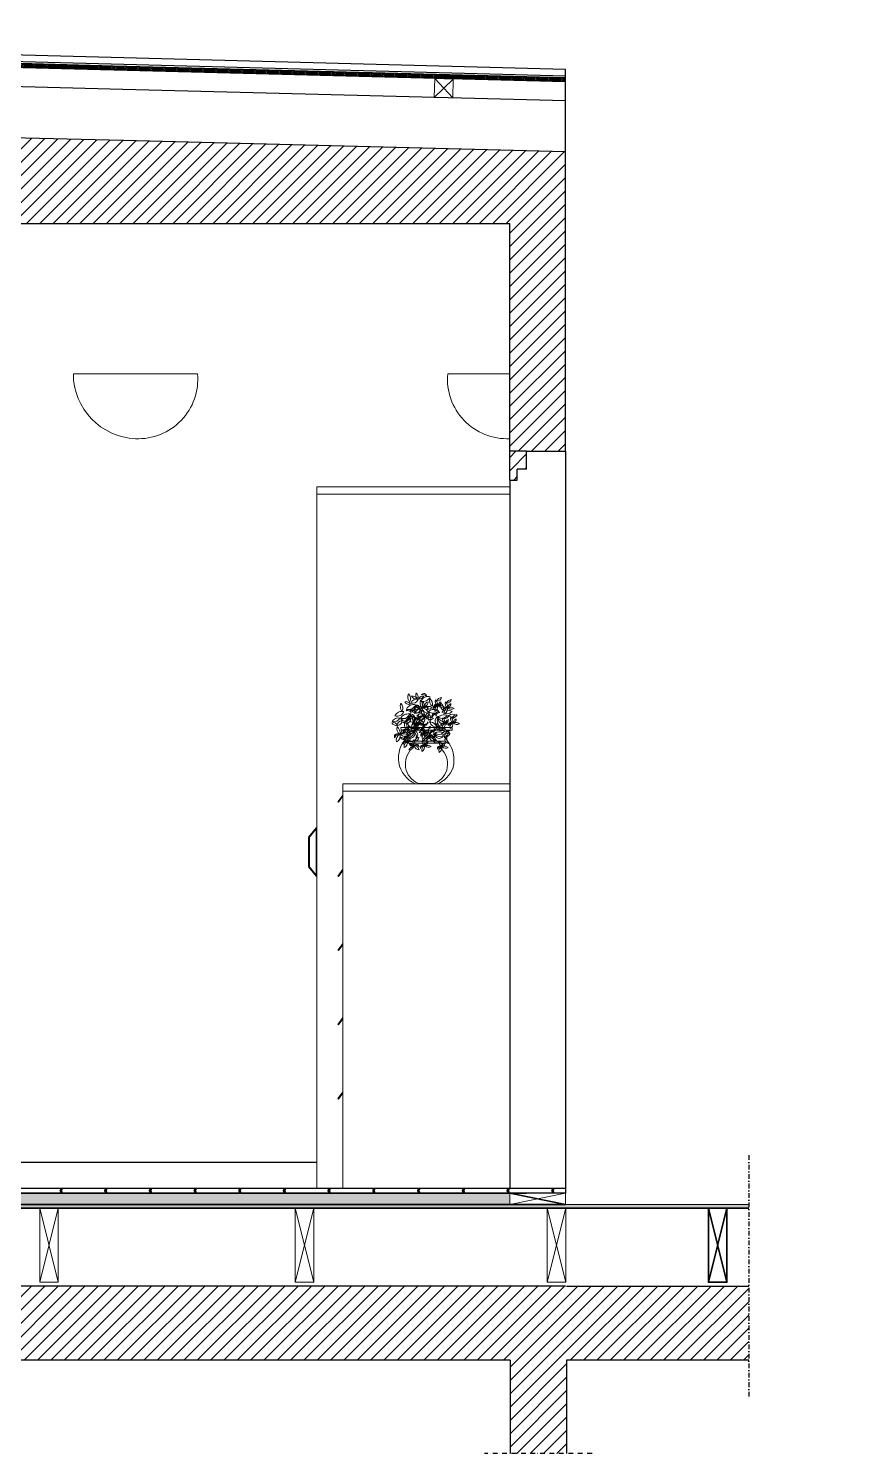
# Model space of a CAD drawing. Header units: millimetres. Extents: x -14534 to 38786, y 3807 to 47715.
# Drawn here: x -11157 to -8895, y 27080 to 30921 of the extents above; entities that cross this region are included whole.
import ezdxf

# ---------------------------------------------------------------- set-up
doc = ezdxf.new("R2010")
doc.units = ezdxf.units.MM
doc.linetypes.add('TRATTOPUNTO', pattern=[25.4, 12.7, -6.35, 0, -6.35])
for name, color, linetype in [('.', 254, 'Continuous'), ('interruzione', 200, 'Continuous'), ('PARQUET', 35, 'Continuous'), ('RETINI', 30, 'Continuous')]:
    doc.layers.add(name, color=color, linetype=linetype)
for name, color, linetype, lineweight in [('A-DOOR-FULL', 4, 'Continuous', 25), ('A-FURN', 8, 'Continuous', 18), ('A-SECT-MCUT', 254, 'Continuous', 35), ('A-SECT-PATT', 8, 'Continuous', 18)]:
    doc.layers.add(name, color=color, linetype=linetype, lineweight=lineweight)

msp = doc.modelspace()

# ---------------------------------------------------------------- hatches: boundary and pattern name
at = {"layer": '.', "ltscale": 0.45, "transparency": 33554687}
h = msp.add_hatch(dxfattribs=at)
h.set_pattern_fill('ANSI31', color=256, scale=8)
h.set_pattern_definition([(45, (-15981.28, 32371.737), (-17.96051, 17.96051), [])])
h.paths.add_polyline_path([(-9859.6, 29733.3), (-9839.6, 29733.3), (-9839.6, 29703.3), (-9859.6, 29703.3)])
at = {"layer": '.', "transparency": 33554687}
h = msp.add_hatch(dxfattribs=at)
h.set_pattern_fill('ANSI31', color=256, scale=8)
h.set_pattern_definition([(45, (-14246.934, 32371.737), (-17.960512, 17.960512), [])])
h.paths.add_polyline_path([(-9215.5, 27531.2), (-9706.5, 27531.2), (-13811.6, 27531.2), (-13811.6, 27079.7), (-13606.5, 27079.7), (-13606.5, 27331.2), (-9859, 27331.2), (-9859, 27079.7), (-9706.5, 27079.7), (-9706.5, 27331.2), (-9215.5, 27331.2)])
h.paths.add_polyline_path([(-4174.3, 27531.2), (-8279.4, 27531.2), (-8770.4, 27531.2), (-8770.4, 27331.2), (-8279.4, 27331.2), (-8279.4, 27079.7), (-8126.8, 27079.7), (-8126.8, 27331.2), (-4379.4, 27331.2), (-4379.4, 27079.7), (-4174.3, 27079.7)])
h.paths.add_polyline_path([(826.6, 27639.9), (-1849.5, 27639.9), (-1849.5, 27639.9), (-1899.5, 27639.9), (-2344.8, 27639.9), (-2344.8, 27639.9), (-2394.8, 27639.9), (-2875.4, 27639.9), (-2875.4, 27639.9), (-2925.4, 27639.9), (-3030.3, 27639.9), (-3030.3, 27439.9), (-2394.8, 27439.9), (-2394.8, 27189.9), (-2254.7, 27189.9), (-2254.7, 27439.9), (684.9, 27439.9), (684.9, 27189.9), (826.6, 27189.9)])
h.paths.add_polyline_path([(5788.2, 27640.2), (5683.3, 27640.2), (5683.3, 27640.2), (5633.3, 27640.2), (5152.7, 27640.2), (5152.7, 27640.2), (5102.7, 27640.2), (4657.4, 27640.2), (4657.4, 27640.2), (4607.4, 27640.2), (1933, 27640.2), (1933, 27190.2), (2073, 27190.2), (2073, 27440.2), (5012.6, 27440.2), (5012.6, 27190.2), (5152.7, 27190.2), (5152.7, 27440.2), (5788.2, 27440.2)])
at = {"layer": 'A-SECT-PATT', "transparency": 33554687}
h = msp.add_hatch(dxfattribs=at)
h.set_pattern_fill('ANSI31', color=256)
h.set_pattern_definition([(45, (-4772.1324, 23351.357), (-2.245064, 2.245064), [])])
h.paths.add_polyline_path([(-13166.4, 30877.6), (-13168.7, 30867.7), (-11621, 30827.6), (-11623.6, 30837.6)])
h.paths.add_polyline_path([(-11623.6, 30837.6), (-11621, 30827.6), (-10928.3, 30809.6), (-10928.4, 30819.6)])
h.paths.add_polyline_path([(-10652.2, 30812.5), (-10925.9, 30819.6), (-10925.9, 30809.6), (-10649.2, 30802.4)])
h.paths.add_polyline_path([(-10652.2, 30812.5), (-10649.2, 30802.4), (-9709.6, 30778), (-9709.6, 30788)])
h = msp.add_hatch(dxfattribs=at)
h.set_pattern_fill('ANSI31', color=256, scale=8)
h.set_pattern_definition([(45, (-4772.132, 23351.357), (-17.96051, 17.96051), [])])
h.paths.add_polyline_path([(-13609.6, 28893.9), (-13811.6, 28893.9), (-13811.6, 27751.2), (-13609.6, 27751.2), (-13609.6, 27781.2)])
h.paths.add_polyline_path([(-13811.6, 30043.8), (-13609.6, 30043.8), (-13609.6, 30395.2), (-10209.6, 30395.2), (-9859.6, 30395.2), (-9859.6, 29781.2), (-9814.6, 29781.2), (-9709.6, 29781.2), (-9709.6, 30588), (-10901.6, 30618.9), (-13811.6, 30693.5)])
h = msp.add_hatch(dxfattribs=at)
h.set_pattern_fill('ANSI31', color=256, scale=8)
h.set_pattern_definition([(45, (-15981.278, 32371.737), (-17.96051, 17.96051), [])])
h.paths.add_polyline_path([(-9859.5, 29733.3), (-9859.6, 29781.2), (-9814.4, 29781.2), (-9814.7, 29733.3)])
h = msp.add_hatch(dxfattribs=at)
h.set_pattern_fill('ANGLE', color=256, scale=2)
h.set_pattern_definition([(0, (-4772.132, 23351.357), (0, 13.97), [10.16, -3.81]), (90, (-4772.132, 23351.357), (-13.97, 9e-16), [10.16, -3.81])])
h.paths.add_polyline_path([(-10883.2, 27751.2), (-12751.8, 27751.2), (-12754.7, 27741.2), (-10884.6, 27741.2)])
h.paths.add_polyline_path([(-9215.5, 27751.2), (-10883.2, 27751.2), (-10884.6, 27741.2), (-9215.5, 27741.2)])
at = {"layer": 'RETINI', "transparency": 33554508}
h = msp.add_hatch(color=256, dxfattribs=at)
h.dxf.hatch_style = 1
h.paths.add_polyline_path([(-9859.9, 27781), (-13609.6, 27781), (-13609.6, 27751.2), (-9859.9, 27751.2)])

# ---------------------------------------------------------------- linework, layer by layer
for p, q in [((-9709.6, 30810.6), (-13948, 30920.7)), ((-9709.6, 30792.6), (-13948.5, 30902.7)), ((-10902.8, 30756.7), (-13878.2, 30832.7)), ((-10925.9, 30807.9), (-10925.9, 30807.9)), ((-9709.6, 29781.2), (-9709.6, 30810.6)), ((-9709.6, 30725.9), (-10902.8, 30756.7)), ((-10901.7, 30618.9), (-13881.3, 30692.6)), ((-9709.6, 30588), (-10901.6, 30618.9)), ((-13609.6, 30395.2), (-9859.6, 30395.2)), ((-10209.6, 30395.2), (-9859.6, 30395.2)), ((-9859.6, 29703.3), (-9859.6, 30395.2)), ((-9814.6, 29781.2), (-9709.6, 29781.2)), ((-9814.6, 29733.3), (-9814.6, 29781.2)), ((-9814.6, 29733.3), (-9839.6, 29733.3)), ((-9709.6, 27531.2), (-13811.6, 27531.2)), ((-9706.5, 27531.2), (-9215.5, 27531.2)), ((-9859, 27331.2), (-13606.5, 27331.2)), ((-9859, 27331.2), (-9859, 27079.7)), ((-9215.5, 27331.2), (-9706.5, 27331.2)), ((-9706.5, 27331.2), (-9706.5, 27079.7))]:
    msp.add_line(p, q)
at = {"ltscale": 0.45}
for p, q in [((-9814.6, 29781.2), (-9859.6, 29781.2)), ((-9839.6, 29703.3), (-9839.6, 29733.3)), ((-9859.6, 29703.3), (-9839.6, 29703.3))]:
    msp.add_line(p, q, dxfattribs=at)
at = {"layer": 'A-DOOR-FULL', "ltscale": 0.45}
for p, q in [((-9709.6, 29781.2), (-9709.6, 27795.2)), ((-9859.6, 29703.3), (-9859.6, 27795.2))]:
    msp.add_line(p, q, dxfattribs=at)
at = {"layer": 'A-FURN'}
for p, q in [((-10701.4, 29990), (-11036.4, 29990)), ((-10027.1, 29990), (-9859.6, 29990)), ((-9859.6, 29990), (-9859.6, 29815)), ((-10379.6, 27795.2), (-10379.6, 29685.2)), ((-10379.6, 29685.2), (-9859.6, 29685.2)), ((-10379.6, 29665.2), (-9859.6, 29665.2)), ((-10153, 29036.7), (-10014.7, 29036.7)), ((-10153, 29036.7), (-10152.6, 29029.2)), ((-10153, 29029.2), (-10014.7, 29029.2)), ((-10136.2, 28999.9), (-10136.2, 28994.3)), ((-10136.2, 28999.9), (-10032.4, 28999.9)), ((-10032.4, 28999.9), (-10032.4, 28994.3)), ((-10014.7, 29036.7), (-10014.7, 29029.2)), ((-10136.2, 28994.3), (-10032.4, 28994.3)), ((-10309.6, 28254.7), (-10309.6, 28885.2)), ((-10309.6, 28885.2), (-9859.6, 28885.2)), ((-10114.4, 28885), (-10053.3, 28885)), ((-10107.2, 28886.1), (-10061.4, 28886.1)), ((-10323.2, 28836.4), (-10309.6, 28854.5)), ((-10309.6, 28851.1), (-10321.6, 28835.2)), ((-10309.6, 28865.2), (-9859.6, 28865.2)), ((-10301.6, 28865.2), (-10301.6, 28865.2)), ((-10321.6, 28835.2), (-10323.2, 28836.4)), ((-10402, 28741.1), (-10382, 28766.1)), ((-10402, 28741.1), (-10402, 28661.1)), ((-10402, 28741.1), (-10400, 28741.1)), ((-10400.1, 28741.2), (-10382, 28763.6)), ((-10400, 28741.1), (-10400, 28661.1)), ((-10382, 28636.1), (-10382, 28766.1)), ((-10382, 28766.1), (-10380, 28766.1)), ((-10380, 28766.1), (-10380, 28636.1)), ((-10402, 28661.1), (-10382, 28636.1)), ((-10400, 28661.1), (-10402, 28661.1)), ((-10400, 28661.1), (-10382.1, 28639)), ((-10323.2, 28636.3), (-10309.6, 28654.5)), ((-10380, 28636.1), (-10382, 28636.1)), ((-10321.6, 28635.1), (-10323.2, 28636.3)), ((-10309.6, 28651.1), (-10321.6, 28635.1)), ((-10323.2, 28436.3), (-10309.6, 28454.4)), ((-10321.6, 28435.1), (-10323.2, 28436.3)), ((-10309.6, 28451), (-10321.6, 28435.1)), ((-10323.2, 28236.4), (-10309.6, 28254.5)), ((-10321.6, 28235.2), (-10323.2, 28236.4)), ((-10309.6, 28251.1), (-10321.6, 28235.2)), ((-10309.6, 27795.2), (-10309.6, 28254.5)), ((-10323.2, 28036.4), (-10309.6, 28054.5)), ((-10309.6, 28051.1), (-10321.6, 28035.2)), ((-10321.6, 28035.2), (-10323.2, 28036.4))]:
    msp.add_line(p, q, dxfattribs=at)
at = {"layer": 'A-FURN', "ltscale": 0.5}
msp.add_line((-10379.6, 27795.2), (-9862.1, 27795.2), dxfattribs=at)
at = {"layer": 'A-FURN'}
for points in [[(-11036.4, 29990, 0.401446), (-10868.9, 29815, 0.453235), (-10701.4, 29990, 22.822384)], [(-9859.6, 29815, -0.453235), (-10027.1, 29990)], [(-10011.5, 28961.8, -0.11799), (-10013.6, 28925.5, -1.443937)]]:
    msp.add_lwpolyline(points, format="xyb", dxfattribs=at)
for centre, radius, start, end in [((-10110.5, 29119.4), 23.9, 160.5092, 216.0653), ((-10145.3, 29114.3), 17.9, 329.8383, 46.7361), ((-10121.6, 29109), 12.5, 26.0808, 104.2341), ((-10113.8, 29125.9), 11.8, 203.2878, 287.0271), ((-10100.6, 29124.7), 12.5, 156.8431, 234.9964), ((-10118.5, 29119.6), 11.8, 334.0501, 57.7894), ((-10094.4, 29108.8), 12.5, 76.6183, 154.7716), ((-10102.4, 29125.5), 11.8, 253.8253, 337.5646), ((-10079.6, 29098.6), 21.5, 76.6183, 154.7716), ((-10093.4, 29127.2), 20.3, 253.8253, 337.5646), ((-10091.6, 29120.8), 7.46, 355.4145, 148.7591), ((-10093.7, 29114), 11.4, 32.696, 111.4776), ((-10058.4, 29109.2), 17.9, 161.2761, 238.1738), ((-10091.5, 29097.3), 23.9, 351.9469, 47.503), ((-10056.3, 29121.3), 13.4, 266.4214, 343.3192), ((-10041.3, 29099.7), 17.9, 97.0923, 152.6484), ((-10150, 29058.7), 21.5, 76.6183, 154.7716), ((-10163.7, 29087.3), 20.3, 253.8253, 337.5646), ((-10131.1, 29094), 23.9, 160.5092, 216.0653), ((-10165.9, 29088.9), 17.9, 329.8383, 46.7361), ((-10139.7, 29093.9), 12.5, 26.0808, 104.2341), ((-10131.9, 29110.8), 11.8, 203.2878, 287.0271), ((-10132.9, 29077.8), 7.46, 355.4145, 148.7591), ((-10135.1, 29071), 11.4, 32.696, 111.4776), ((-10118.8, 29077), 21.5, 76.6183, 154.7716), ((-10132.6, 29105.6), 20.3, 253.8253, 337.5646), ((-10121.5, 29078.5), 7.46, 355.4145, 148.7591), ((-10123.7, 29071.8), 11.4, 32.696, 111.4776), ((-10110.7, 29094.8), 17.9, 76.6183, 154.7716), ((-10122.2, 29118.6), 16.9, 253.8253, 337.5646), ((-10109, 29064.4), 21.5, 53.2406, 131.3938), ((-10110.3, 29096.1), 20.3, 230.4475, 314.1869), ((-10095.3, 29063.8), 23.9, 97.0923, 152.6484), ((-10115.4, 29092.6), 17.9, 266.4214, 343.3192), ((-10108.9, 29089.7), 7.46, 59.2531, 212.5977), ((-10103.8, 29084.7), 11.4, 96.5345, 175.3162), ((-10111.4, 29083.3), 12.5, 26.0808, 104.2341), ((-10103.6, 29100.2), 11.8, 203.2878, 287.0271), ((-10100.8, 29080.4), 12.5, 53.2406, 131.3938), ((-10101.6, 29098.9), 11.8, 230.4475, 314.1869), ((-10077.7, 29102.7), 23.9, 160.5092, 216.0653), ((-10112.5, 29097.6), 17.9, 329.8383, 46.7361), ((-10079.6, 29079), 17.9, 161.2761, 238.1738), ((-10112.7, 29067.2), 23.9, 351.9469, 47.503), ((-10084.6, 29101.2), 11.8, 150.2228, 233.9621), ((-10079.8, 29091.8), 16.9, 189.496, 273.2354), ((-10096.3, 29071.1), 17.9, 12.2891, 90.4423), ((-10102.7, 29097.3), 12.5, 333.0158, 51.169), ((-10087.2, 29087.1), 7.46, 355.4145, 148.7591), ((-10089.4, 29080.3), 11.4, 32.696, 111.4776), ((-10079.8, 29075.7), 17.9, 53.2406, 131.3938), ((-10080.9, 29102.1), 16.9, 230.4475, 314.1869), ((-10091.6, 29104.6), 11.8, 280.9851, 4.7244), ((-10076.9, 29093.4), 12.5, 103.7781, 181.9314), ((-10073.8, 29065.9), 12.5, 103.7781, 181.9314), ((-10088.6, 29077.1), 11.8, 280.9851, 4.7244), ((-10064.3, 29063.8), 21.5, 53.2406, 131.3938), ((-10065.5, 29095.5), 20.3, 230.4475, 314.1869), ((-10053.8, 29088.6), 12.5, 103.7781, 181.9314), ((-10068.6, 29099.7), 11.8, 280.9851, 4.7244), ((-10060.3, 29090.7), 5.59, 59.2531, 212.5977), ((-10056.5, 29087), 8.58, 96.5345, 175.3162), ((-10048.7, 29083.4), 13.4, 117.5698, 195.7231), ((-10067, 29091.2), 12.7, 294.7768, 18.5161), ((-10047.4, 29106.6), 13.4, 161.2761, 238.1738), ((-10072.2, 29097.7), 17.9, 351.9469, 47.503), ((-10052.2, 29071.1), 7.46, 59.2531, 212.5977), ((-10047.1, 29066.1), 11.4, 96.5345, 175.3162), ((-10046.8, 29078.2), 17.9, 55.3638, 110.9199), ((-10043.6, 29104.3), 13.4, 224.6929, 301.5907), ((-10054.1, 29105.1), 8.87, 280.9851, 4.7244), ((-10043, 29096.8), 9.39, 103.7781, 181.9314), ((-10028.3, 29096.4), 17.9, 161.2761, 238.1738), ((-10061.4, 29084.6), 23.9, 351.9469, 47.503), ((-10028.2, 29062.3), 21.5, 53.2406, 131.3938), ((-10029.5, 29094), 20.3, 230.4475, 314.1869), ((-10033.5, 29085.7), 5.59, 59.2531, 212.5977), ((-10029.6, 29082), 8.58, 96.5345, 175.3162), ((-10021.9, 29078.4), 13.4, 117.5698, 195.7231), ((-10040.1, 29086.2), 12.7, 294.7768, 18.5161), ((-10020.5, 29101.6), 13.4, 161.2761, 238.1738), ((-10045.3, 29092.7), 17.9, 351.9469, 47.503), ((-10029.5, 29116.3), 13.4, 266.4214, 343.3192), ((-10014.4, 29094.7), 17.9, 97.0923, 152.6484), ((-10019.9, 29073.2), 17.9, 55.3638, 110.9199), ((-10016.8, 29099.3), 13.4, 224.6929, 301.5907), ((-10016.2, 29091.8), 9.39, 103.7781, 181.9314), ((-10027.3, 29100.2), 8.87, 280.9851, 4.7244), ((-10174.3, 29037.4), 12.5, 26.0808, 104.2341), ((-10166.5, 29054.2), 11.8, 203.2878, 287.0271), ((-10160.2, 29044.8), 17.9, 76.6183, 154.7716), ((-10171.7, 29068.6), 16.9, 253.8253, 337.5646), ((-10143.7, 29032.6), 23.9, 105.4703, 155.9633), ((-10163, 29055), 12.9, 258.7726, 2.661), ((-10146.2, 29033.4), 17.9, 161.2761, 238.1738), ((-10179.2, 29021.5), 23.9, 351.9469, 47.503), ((-10135, 29051.6), 21.5, 76.6183, 154.7716), ((-10148.8, 29080.3), 20.3, 253.8253, 337.5646), ((-10147.9, 29037.4), 23.9, 52.0489, 102.5418), ((-10141.4, 29066.2), 12.9, 205.3512, 309.2395), ((-10140.7, 29062.5), 14.9, 239.4566, 32.8011), ((-10151, 29072.4), 22.9, 276.738, 355.5197), ((-10129.1, 29043.9), 14.9, 111.8131, 265.1576), ((-10115, 29046), 22.9, 149.0945, 227.8762), ((-10119.7, 29042.9), 17.9, 160.5092, 216.0653), ((-10145.8, 29039.1), 13.4, 329.8383, 46.7361), ((-10137.9, 29067.2), 11.8, 280.9851, 4.7244), ((-10123.1, 29056), 12.5, 103.7781, 181.9314), ((-10108.6, 29033.3), 23.9, 160.5092, 216.0653), ((-10129.8, 29059.3), 14.9, 302.8545, 96.1991), ((-10143.2, 29054.5), 22.9, 340.136, 58.9177), ((-10143.4, 29028.2), 17.9, 329.8383, 46.7361), ((-10126.2, 29042.8), 9.39, 26.0808, 104.2341), ((-10123.9, 29050.6), 12.9, 258.7726, 2.661), ((-10104.6, 29028.2), 23.9, 105.4703, 155.9633), ((-10120.8, 29051.6), 15.2, 253.8253, 337.5646), ((-10104.3, 29061.9), 17.9, 160.5092, 216.0653), ((-10130.4, 29058.1), 13.4, 329.8383, 46.7361), ((-10112.2, 29042.5), 5.59, 59.2531, 212.5977), ((-10108.4, 29038.8), 8.58, 96.5345, 175.3162), ((-10112.6, 29054.2), 9.39, 26.0808, 104.2341), ((-10106.8, 29066.8), 8.87, 203.2878, 287.0271), ((-10100.6, 29035.1), 13.4, 117.5698, 195.7231), ((-10118.8, 29043), 12.7, 294.7768, 18.5161), ((-10099.2, 29058.4), 13.4, 161.2761, 238.1738), ((-10124, 29049.5), 17.9, 351.9469, 47.503), ((-10098.7, 29061.1), 12.9, 46.7886, 150.677), ((-10103.2, 29090.3), 23.9, 253.4863, 303.9793), ((-10108.2, 29073), 13.4, 266.4214, 343.3192), ((-10093.2, 29051.4), 17.9, 97.0923, 152.6484), ((-10108, 29041.9), 13.4, 266.4214, 343.3192), ((-10092.9, 29020.2), 17.9, 97.0923, 152.6484), ((-10096.9, 29065.9), 9.39, 156.8431, 234.9964), ((-10098.7, 29029.9), 17.9, 55.3638, 110.9199), ((-10095.5, 29056.1), 13.4, 224.6929, 301.5907), ((-10096.9, 29057.9), 7.46, 59.2531, 212.5977), ((-10106, 29056.9), 8.87, 280.9851, 4.7244), ((-10094.9, 29048.5), 9.39, 103.7781, 181.9314), ((-10098.2, 29066.5), 8.87, 253.8253, 337.5646), ((-10081.4, 29048), 17.9, 117.5698, 195.7231), ((-10105.7, 29058.5), 16.9, 294.7768, 18.5161), ((-10105.7, 29045.6), 13.4, 329.8383, 46.7361), ((-10073.3, 29026.3), 23.9, 97.0923, 152.6484), ((-10084.8, 29048.3), 8.87, 150.2228, 233.9621), ((-10082, 29049), 12.7, 230.4475, 314.1869), ((-10090.1, 29050.8), 8.87, 280.9851, 4.7244), ((-10078.8, 29041.1), 23.9, 55.3638, 110.9199), ((-10074.6, 29076), 17.9, 224.6929, 301.5907), ((-10055.7, 29065.2), 23.9, 160.5092, 216.0653), ((-10090.4, 29060.1), 17.9, 329.8383, 46.7361), ((-10057.7, 29054.3), 16.9, 189.496, 273.2354), ((-10074.3, 29033.6), 17.9, 12.2891, 90.4423), ((-10062.6, 29066.4), 7.46, 59.2531, 212.5977), ((-10057.5, 29061.5), 11.4, 96.5345, 175.3162), ((-10046.3, 29053.3), 14.9, 111.8131, 265.1576), ((-10053.9, 29014.1), 23.9, 52.0489, 102.5418), ((-10042.6, 29044.7), 13.4, 161.2761, 238.1738), ((-10067.4, 29035.8), 17.9, 351.9469, 47.503), ((-10032.2, 29055.4), 22.9, 149.0945, 227.8762), ((-10038.2, 29061.3), 14.9, 175.211, 328.5556), ((-10033.8, 29074.8), 22.9, 212.4925, 291.2742), ((-10038.1, 29049), 21.5, 53.2406, 131.3938), ((-10039.4, 29080.7), 20.3, 230.4475, 314.1869), ((-10040.4, 29042.9), 5.59, 59.2531, 212.5977), ((-10036.5, 29039.2), 8.58, 96.5345, 175.3162), ((-10028.8, 29035.5), 13.4, 117.5698, 195.7231), ((-10047, 29043.4), 12.7, 294.7768, 18.5161), ((-10027.4, 29058.8), 13.4, 161.2761, 238.1738), ((-10052.2, 29049.9), 17.9, 351.9469, 47.503), ((-10036.4, 29073.4), 13.4, 266.4214, 343.3192), ((-10021.3, 29051.8), 17.9, 97.0923, 152.6484), ((-10026.8, 29030.3), 17.9, 55.3638, 110.9199), ((-10023.7, 29056.5), 13.4, 224.6929, 301.5907), ((-10034.1, 29057.3), 8.87, 280.9851, 4.7244), ((-10023.1, 29048.9), 9.39, 103.7781, 181.9314), ((-10019.1, 29044.5), 5.59, 59.2531, 212.5977), ((-10012.6, 29054.8), 17.9, 53.2406, 131.3938), ((-10013.7, 29081.2), 16.9, 230.4475, 314.1869), ((-10015.3, 29040.8), 8.58, 96.5345, 175.3162), ((-10007.5, 29037.2), 13.4, 117.5698, 195.7231), ((-10025.7, 29045), 12.7, 294.7768, 18.5161), ((-10006.1, 29060.4), 13.4, 161.2761, 238.1738), ((-10030.9, 29051.5), 17.9, 351.9469, 47.503), ((-10000.1, 29053.5), 17.9, 97.0923, 152.6484), ((-10015.1, 29075.1), 13.4, 266.4214, 343.3192), ((-10005.6, 29032), 17.9, 55.3638, 110.9199), ((-10002.4, 29058.2), 13.4, 224.6929, 301.5907), ((-10012.9, 29059), 8.87, 280.9851, 4.7244), ((-10001.8, 29050.6), 9.39, 103.7781, 181.9314), ((-10163.5, 29012.2), 7.46, 59.2531, 212.5977), ((-10158.3, 29007.3), 11.4, 96.5345, 175.3162), ((-10148, 29002.4), 17.9, 117.5698, 195.7231), ((-10172.3, 29012.9), 16.9, 294.7768, 18.5161), ((-10083.9, 28954.7), 76, 132.7611, 246.3116), ((-10152.1, 29000.4), 9.39, 26.0808, 104.2341), ((-10146.3, 29013), 8.87, 203.2878, 287.0271), ((-10145.4, 28995.5), 23.9, 55.3638, 110.9199), ((-10141.2, 29030.4), 17.9, 224.6929, 301.5907), ((-10151.6, 29012.9), 16.3, 351.3525, 94.9009), ((-10155.1, 29031.4), 11.8, 280.9851, 4.7244), ((-10140.4, 29020.2), 12.5, 103.7781, 181.9314), ((-10133.9, 29016.4), 16.1, 76.6183, 154.7716), ((-10144.2, 29037.9), 15.2, 253.8253, 337.5646), ((-10142.7, 28993.7), 5.59, 59.2531, 212.5977), ((-10143.6, 29013.6), 9.7, 258.7726, 2.661), ((-10129.2, 28996.8), 17.9, 105.4703, 155.9633), ((-10129.7, 29009.6), 13.4, 161.2761, 238.1738), ((-10154.5, 29000.7), 17.9, 351.9469, 47.503), ((-10138.7, 29024.3), 13.4, 266.4214, 343.3192), ((-10123.6, 29002.7), 17.9, 97.0923, 152.6484), ((-10122.6, 29011.1), 16.1, 76.6183, 154.7716), ((-10133, 29032.6), 15.2, 253.8253, 337.5646), ((-10136.4, 29008.1), 8.87, 280.9851, 4.7244), ((-10125.4, 28999.7), 9.39, 103.7781, 181.9314), ((-10134.6, 29026.7), 17.2, 276.738, 355.5197), ((-10126.9, 29019.3), 11.2, 239.4566, 32.8011), ((-10121, 29030.7), 5.59, 355.4145, 148.7591), ((-10122.7, 29025.6), 8.58, 32.696, 111.4776), ((-10102.8, 28997.3), 17.9, 160.5092, 216.0653), ((-10118.7, 29016.9), 11.2, 302.8545, 96.1991), ((-10128.8, 29013.3), 17.2, 340.136, 58.9177), ((-10128.9, 28993.5), 13.4, 329.8383, 46.7361), ((-10112.5, 29031.3), 5.59, 355.4145, 148.7591), ((-10114.2, 29026.2), 8.58, 32.696, 111.4776), ((-10114.3, 29010.4), 9.7, 258.7726, 2.661), ((-10099.8, 28993.6), 17.9, 105.4703, 155.9633), ((-10103.2, 29020.7), 16.1, 53.2406, 131.3938), ((-10104.1, 29044.5), 15.2, 230.4475, 314.1869), ((-10095.4, 29018.2), 9.7, 46.7886, 150.677), ((-10098.8, 29040.1), 17.9, 253.4863, 303.9793), ((-10094.1, 29015.8), 5.59, 59.2531, 212.5977), ((-10090.2, 29012.1), 8.58, 96.5345, 175.3162), ((-10082.5, 29008.4), 13.4, 117.5698, 195.7231), ((-10082.5, 28999.1), 13.4, 161.2761, 238.1738), ((-10100.7, 29016.3), 12.7, 294.7768, 18.5161), ((-10107.3, 28990.2), 17.9, 351.9469, 47.503), ((-10081.1, 29031.7), 13.4, 161.2761, 238.1738), ((-10105.9, 29022.8), 17.9, 351.9469, 47.503), ((-10091.4, 29013.7), 13.4, 266.4214, 343.3192), ((-10076.4, 28992.1), 17.9, 97.0923, 152.6484), ((-10088.4, 29006.8), 9.39, 26.0808, 104.2341), ((-10082.6, 29019.4), 8.87, 203.2878, 287.0271), ((-10080.5, 29003.2), 17.9, 55.3638, 110.9199), ((-10077.4, 29029.4), 13.4, 224.6929, 301.5907), ((-10077.3, 29002.6), 9.7, 57.3352, 161.2235), ((-10084.6, 29023.5), 17.9, 264.0329, 314.5258), ((-10087.8, 29030.2), 8.87, 280.9851, 4.7244), ((-10076.8, 29021.8), 9.39, 103.7781, 181.9314), ((-10063.1, 29021.3), 17.9, 160.5092, 216.0653), ((-10069.6, 29020.2), 16.1, 53.2406, 131.3938), ((-10070.5, 29044), 15.2, 230.4475, 314.1869), ((-10089.2, 29017.5), 13.4, 329.8383, 46.7361), ((-10077.1, 28997.6), 13.4, 12.2891, 90.4423), ((-10064.7, 29013.1), 12.7, 189.496, 273.2354), ((-10070.3, 29009.6), 5.59, 355.4145, 148.7591), ((-10071.9, 29004.5), 8.58, 32.696, 111.4776), ((-10068.4, 29022.2), 5.59, 59.2531, 212.5977), ((-10064.5, 29018.5), 8.58, 96.5345, 175.3162), ((-10056.1, 29012.4), 11.2, 111.8131, 265.1576), ((-10060.6, 29025.7), 5.59, 59.2531, 212.5977), ((-10061.8, 28982.9), 17.9, 52.0489, 102.5418), ((-10057, 29004.6), 9.7, 205.3512, 309.2395), ((-10056.7, 29022), 8.58, 96.5345, 175.3162), ((-10045.5, 29013.9), 17.2, 149.0945, 227.8762), ((-10046.7, 29028.5), 17.2, 212.4925, 291.2742), ((-10050, 29018.3), 11.2, 175.211, 328.5556), ((-10050, 29009.1), 16.1, 53.2406, 131.3938), ((-10050.9, 29032.9), 15.2, 230.4475, 314.1869), ((-10047.4, 29042.9), 12.9, 205.3512, 309.2395), ((-10042.5, 29019.1), 16.1, 53.2406, 131.3938), ((-10043.5, 29042.9), 15.2, 230.4475, 314.1869), ((-10036.2, 28996.6), 13.4, 161.2761, 238.1738), ((-10061, 28987.7), 17.9, 351.9469, 47.503), ((-10037.5, 28999.6), 17.9, 52.0489, 102.5418), ((-10032.6, 29021.2), 9.7, 205.3512, 309.2395), ((-10030.9, 29013.5), 13.4, 53.2406, 131.3938), ((-10031.7, 29033.3), 12.7, 230.4475, 314.1869), ((-10017.7, 29011.1), 18, 87.9612, 186.1157), ((-10090.7, 28951.6), 79.9, 7.3342, 46.2307), ((-10023.3, 29004.5), 11.2, 111.8131, 265.1576), ((-10012.8, 29006.1), 17.2, 149.0945, 227.8762), ((-10030, 29021.9), 8.87, 280.9851, 4.7244), ((-10018.9, 29013.5), 9.39, 103.7781, 181.9314), ((-10138.8, 28990), 8.58, 96.5345, 175.3162), ((-10131.1, 28986.3), 13.4, 117.5698, 195.7231), ((-10149.3, 28994.2), 12.7, 294.7768, 18.5161), ((-10084.3, 28938.4), 57, 132.7611, 246.3116), ((-10135.1, 28982.1), 12.2, 351.3525, 94.9009), ((-10129.1, 28981.2), 17.9, 55.3638, 110.9199), ((-10126, 29007.3), 13.4, 224.6929, 301.5907), ((-10131.1, 28989.8), 13.4, 266.4214, 343.3192), ((-10116.1, 28968.2), 17.9, 97.0923, 152.6484), ((-10128.1, 28982.8), 9.39, 26.0808, 104.2341), ((-10122.3, 28995.4), 8.87, 203.2878, 287.0271), ((-10104.4, 28989.2), 12.7, 189.496, 273.2354), ((-10116.8, 28973.7), 13.4, 12.2891, 90.4423), ((-10110, 28985.6), 5.59, 355.4145, 148.7591), ((-10111.6, 28980.5), 8.58, 32.696, 111.4776), ((-10095.4, 28983.2), 5.59, 59.2531, 212.5977), ((-10091.6, 28979.5), 8.58, 96.5345, 175.3162), ((-10083.8, 28975.8), 13.4, 117.5698, 195.7231), ((-10102.1, 28983.7), 12.7, 294.7768, 18.5161), ((-10081.9, 28970.6), 17.9, 55.3638, 110.9199), ((-10078.7, 28996.8), 13.4, 224.6929, 301.5907), ((-10078.1, 28989.2), 9.39, 103.7781, 181.9314), ((-10089.2, 28997.6), 8.87, 280.9851, 4.7244), ((-10084.3, 28938.4), 57, 293.6884, 47.2389), ((-10049.1, 28980.7), 5.59, 59.2531, 212.5977), ((-10045.3, 28977), 8.58, 96.5345, 175.3162), ((-10037.5, 28973.3), 13.4, 117.5698, 195.7231), ((-10055.8, 28981.2), 12.7, 294.7768, 18.5161), ((-10033.5, 28982.1), 12.2, 85.0991, 188.6475), ((-10035.6, 28968.1), 17.9, 55.3638, 110.9199), ((-10032.4, 28994.3), 13.4, 224.6929, 301.5907), ((-10042.9, 28995.1), 8.87, 280.9851, 4.7244), ((-10031.8, 28986.7), 9.39, 103.7781, 181.9314), ((-10083.9, 28954.7), 76, 293.6884, 337.4284)]:
    msp.add_arc(centre, radius, start, end, dxfattribs=at)
at = {"layer": 'A-SECT-MCUT'}
for p, q in [((-10928.4, 30819.6), (-13884.1, 30896.2)), ((-10928.3, 30809.6), (-13883.6, 30886.2)), ((-10928.3, 30809.6), (-10928.4, 30819.6)), ((-9709.6, 30788), (-10925.9, 30819.6)), ((-10925.9, 30809.6), (-10925.9, 30819.6)), ((-9709.6, 30778), (-10925.9, 30809.6)), ((-9814.6, 27781.2), (-13609.6, 27781.2)), ((-9859.6, 27781.2), (-9709.6, 27751.2)), ((-13811.6, 27751.2), (-9709.6, 27751.2)), ((-9215.5, 27741.2), (-13811.6, 27741.2)), ((-9274, 27741.2), (-9324, 27541.2)), ((-9324, 27741.2), (-9274, 27541.2))]:
    msp.add_line(p, q, dxfattribs=at)
msp.add_lwpolyline([(-9274, 27741.2), (-9274, 27541.2), (-9324, 27541.2), (-9324, 27741.2)], dxfattribs=at)
at = {"layer": 'A-SECT-PATT'}
for p, q in [((-10012.1, 30784.5), (-10063.4, 30734.9)), ((-10062.1, 30785.8), (-10013.4, 30733.6)), ((-9859.6, 27751.2), (-9709.6, 27781.2)), ((-9859.6, 27781.2), (-9859.6, 27751.2)), ((-9814.6, 27781.2), (-9709.6, 27781.2)), ((-11076.9, 27741.2), (-11126.9, 27541.2)), ((-11126.9, 27741.2), (-11076.9, 27541.2)), ((-10388.4, 27741.2), (-10438.4, 27541.2)), ((-10438.4, 27741.2), (-10388.4, 27541.2)), ((-9708.5, 27741.2), (-9758.5, 27541.2)), ((-9758.5, 27741.2), (-9708.5, 27541.2)), ((-9709.5, 27751.2), (-9215.5, 27751.2))]:
    msp.add_line(p, q, dxfattribs=at)
at = {"layer": 'A-SECT-PATT', "ltscale": 0.5}
for p, q in [((-9709.6, 27751.2), (-9709.6, 27781.2)), ((-9859.6, 27751.2), (-9709.6, 27751.2))]:
    msp.add_line(p, q, dxfattribs=at)
at = {"layer": 'A-SECT-PATT'}
for points in [[(-10012.1, 30784.5), (-10062.1, 30785.8), (-10063.4, 30734.9), (-10013.4, 30733.6)], [(-11076.9, 27741.2), (-11126.9, 27741.2), (-11126.9, 27541.2), (-11076.9, 27541.2)], [(-10388.4, 27741.2), (-10438.4, 27741.2), (-10438.4, 27541.2), (-10388.4, 27541.2)], [(-9708.5, 27741.2), (-9758.5, 27741.2), (-9758.5, 27541.2), (-9708.5, 27541.2)]]:
    msp.add_lwpolyline(points, close=True, dxfattribs=at)
at = {"layer": 'interruzione', "linetype": 'TRATTOPUNTO'}
for p, q in [((-9215.5, 27883.6), (-9215.5, 27224.8)), ((-9637.9, 27079.7), (-9927.6, 27079.7))]:
    msp.add_line(p, q, dxfattribs=at)
at = {"layer": 'PARQUET'}
for p, q in [((-11240, 27865.2), (-10379.6, 27865.2)), ((-11092.5, 27795), (-11077.5, 27795))]:
    msp.add_line(p, q, dxfattribs=at)
at = {"layer": 'PARQUET', "ltscale": 0.5}
for p, q in [((-9709.6, 27781.2), (-9861.6, 27781.2)), ((-9709.6, 27795.2), (-9709.6, 27781.2))]:
    msp.add_line(p, q, dxfattribs=at)
at = {"layer": 'PARQUET'}
for points in [[(-11067.1, 27781.2), (-11187.1, 27781.2), (-11187.1, 27785.7), (-11189.6, 27785.7, -1), (-11189.6, 27790.7), (-11187.1, 27790.7), (-11187.1, 27795.2), (-11067.1, 27795.2), (-11067.1, 27791.2), (-11069.7, 27791.2, 0.848617), (-11069.8, 27785.2), (-11067.1, 27785.2), (-11067.1, 27781.2)], [(-10946.9, 27781.2), (-11066.9, 27781.2), (-11066.9, 27785.7), (-11069.4, 27785.7, -1), (-11069.4, 27790.7), (-11066.9, 27790.7), (-11066.9, 27795.2), (-10946.9, 27795.2), (-10946.9, 27791.2), (-10949.4, 27791.2, 0.848617), (-10949.5, 27785.2), (-10946.9, 27785.2), (-10946.9, 27781.2)], [(-10826.5, 27781.2), (-10946.5, 27781.2), (-10946.5, 27785.7), (-10949, 27785.7, -1), (-10949, 27790.7), (-10946.5, 27790.7), (-10946.5, 27795.2), (-10826.5, 27795.2), (-10826.5, 27791.2), (-10829, 27791.2, 0.848617), (-10829.1, 27785.2), (-10826.5, 27785.2), (-10826.5, 27781.2)], [(-10705.9, 27781.2), (-10825.9, 27781.2), (-10825.9, 27785.7), (-10828.4, 27785.7, -1), (-10828.4, 27790.7), (-10825.9, 27790.7), (-10825.9, 27795.2), (-10705.9, 27795.2), (-10705.9, 27791.2), (-10708.4, 27791.2, 0.848617), (-10708.5, 27785.2), (-10705.9, 27785.2), (-10705.9, 27781.2)], [(-10585.5, 27781.2), (-10705.5, 27781.2), (-10705.5, 27785.7), (-10708, 27785.7, -1), (-10708, 27790.7), (-10705.5, 27790.7), (-10705.5, 27795.2), (-10585.5, 27795.2), (-10585.5, 27791.2), (-10588, 27791.2, 0.848617), (-10588.2, 27785.2), (-10585.5, 27785.2), (-10585.5, 27781.2)], [(-10465.2, 27781.2), (-10585.2, 27781.2), (-10585.2, 27785.7), (-10587.7, 27785.7, -1), (-10587.7, 27790.7), (-10585.2, 27790.7), (-10585.2, 27795.2), (-10465.2, 27795.2), (-10465.2, 27791.2), (-10467.8, 27791.2, 0.848617), (-10467.9, 27785.2), (-10465.2, 27785.2), (-10465.2, 27781.2)], [(-10344.7, 27781.2), (-10464.7, 27781.2), (-10464.7, 27785.7), (-10467.2, 27785.7, -1), (-10467.2, 27790.7), (-10464.7, 27790.7), (-10464.7, 27795.2), (-9862.1, 27795.2)], [(-10344.7, 27795.2), (-10344.7, 27791.2), (-10347.3, 27791.2, 0.848617), (-10347.4, 27785.2), (-10344.7, 27785.2), (-10344.7, 27781.2)], [(-10224.2, 27781.2), (-10344.2, 27781.2), (-10344.2, 27785.7), (-10346.7, 27785.7, -1), (-10346.7, 27790.7), (-10344.2, 27790.7), (-10344.2, 27795.2)], [(-10224.2, 27795.2), (-10224.2, 27791.2), (-10226.7, 27791.2, 0.848617), (-10226.9, 27785.2), (-10224.2, 27785.2), (-10224.2, 27781.2)], [(-10103.4, 27781.2), (-10223.4, 27781.2), (-10223.4, 27785.7), (-10225.9, 27785.7, -1), (-10225.9, 27790.7), (-10223.4, 27790.7), (-10223.4, 27795.2)], [(-10103.4, 27795.2), (-10103.4, 27791.2), (-10105.9, 27791.2, 0.848617), (-10106, 27785.2), (-10103.4, 27785.2), (-10103.4, 27781.2)], [(-9982.7, 27781.2), (-10102.7, 27781.2), (-10102.7, 27785.7), (-10105.2, 27785.7, -1), (-10105.2, 27790.7), (-10102.7, 27790.7), (-10102.7, 27795.2)], [(-9982.7, 27795.2), (-9982.7, 27791.2), (-9985.3, 27791.2, 0.848617), (-9985.4, 27785.2), (-9982.7, 27785.2), (-9982.7, 27781.2)], [(-9859.6, 27781.2), (-9982.1, 27781.2), (-9982.1, 27785.7), (-9984.6, 27785.7, -1), (-9984.6, 27790.7), (-9982.1, 27790.7), (-9982.1, 27795.2)], [(-9862.1, 27795.2), (-9862.1, 27791.2), (-9864.6, 27791.2, 0.848617), (-9864.7, 27785.2), (-9862.1, 27785.2), (-9862.1, 27781.2)], [(-9861.6, 27781.2), (-9861.6, 27785.7), (-9864.1, 27785.7, -1), (-9864.1, 27790.7), (-9861.6, 27790.7), (-9861.6, 27795.2), (-9859.6, 27795.2)], [(-9741.6, 27795.2), (-9741.6, 27791.2), (-9744.1, 27791.2, 0.848617), (-9744.2, 27785.2), (-9741.6, 27785.2), (-9741.6, 27781.2)], [(-9741, 27781.2), (-9741, 27785.7), (-9743.5, 27785.7, -1), (-9743.5, 27790.7), (-9741, 27790.7), (-9741, 27795.2)]]:
    msp.add_lwpolyline(points, format="xyb", dxfattribs=at)
msp.add_lwpolyline([(-9861.6, 27795.2), (-9709.6, 27795.2)], dxfattribs=at)

doc.saveas('drawing.dxf')
